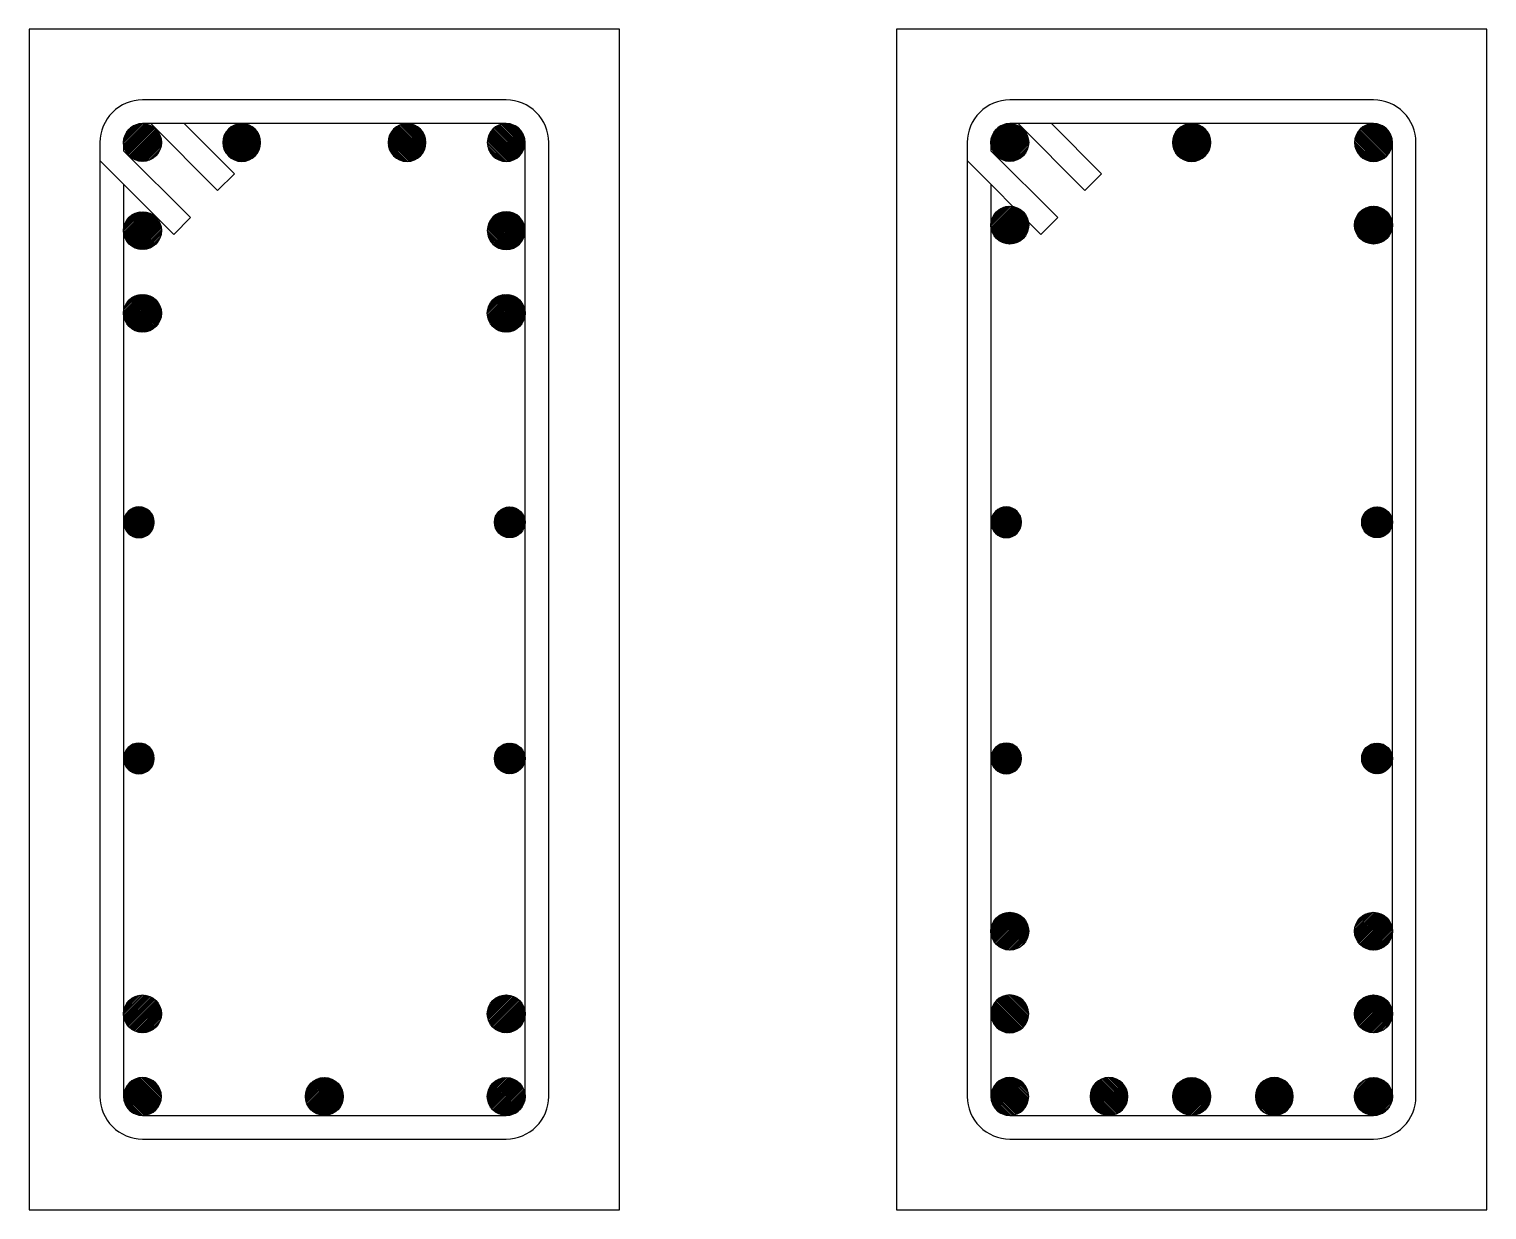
# Model space of a CAD drawing. Header units: millimetres. Extents: x 338 to 258847, y -86891 to 1308.
# Drawn here: x 1264 to 1881, y 808 to 1308 of the extents above; entities outside this region: 1.
import ezdxf

# ---------------------------------------------------------------- set-up
doc = ezdxf.new("R2010")
doc.units = ezdxf.units.MM
doc.header["$MEASUREMENT"] = 0
doc.layers.add('STR-KOLOM', color=5, linetype='Continuous')
doc.layers.add('tampak', color=7, linetype='Continuous')

# ---------------------------------------------------------------- blocks, each defined once
blk = doc.blocks.new('kiqqw')
at = {"layer": 'STR-KOLOM', "ltscale": 2}
h = blk.add_hatch(dxfattribs=at)
h.set_pattern_fill('ANSI31', color=256, scale=5)
h.paths.add_polyline_path([(-150604.38, -81422.05, 1), (-150582.38, -81422.05, 1)])
blk.add_circle((-150593.38, -81422.05), 11, dxfattribs=at)

msp = doc.modelspace()

# ---------------------------------------------------------------- hatches: boundary and pattern name
at = {"layer": 'tampak', "transparency": 33554687}
h = msp.add_hatch(color=5, dxfattribs=at)
h.dxf.hatch_style = 1
edge = h.paths.add_edge_path()
edge.add_line((258392.69, -86481.27), (258490.81, -86569.68))
edge.add_line((258490.81, -86569.68), (258490.81, -86821.04))
edge.add_line((258490.81, -86821.04), (258769.81, -86821.04))
edge.add_line((258769.81, -86821.04), (258846.91, -86890.51))
edge.add_line((258846.91, -86890.51), (258392.69, -86890.51))
edge.add_line((258392.69, -86890.51), (258392.69, -86465.79))

# ---------------------------------------------------------------- linework, layer by layer
at = {"layer": 'STR-KOLOM', "color": 4, "ltscale": 2}
for points in [[(1263.67, 1308.15), (1263.67, 808.15), (1513.67, 808.15), (1513.67, 1308.15)], [(1513.67, 1308.15), (1263.67, 1308.15)], [(1630.92, 1308.15), (1630.92, 808.15), (1880.92, 808.15), (1880.92, 1308.15)], [(1880.92, 1308.15), (1630.92, 1308.15)]]:
    msp.add_lwpolyline(points, dxfattribs=at)
at = {"layer": 'STR-KOLOM'}
for points in [[(1465.67, 1278.15), (1311.67, 1278.15, 0.414214), (1293.67, 1260.15), (1293.67, 856.15, 0.414214), (1311.67, 838.15), (1465.67, 838.15, 0.414214), (1483.67, 856.15), (1483.67, 1260.15, 0.414214)], [(1832.92, 1278.15), (1678.92, 1278.15, 0.414214), (1660.92, 1260.15), (1660.92, 856.15, 0.414214), (1678.92, 838.15), (1832.92, 838.15, 0.414214), (1850.92, 856.15), (1850.92, 1260.15, 0.414214)]]:
    msp.add_lwpolyline(points, format="xyb", close=True, dxfattribs=at)
for points in [[(1303.67, 1242.47), (1303.67, 856.15, 0.414214), (1311.67, 848.15), (1465.67, 848.15, 0.414214), (1473.67, 856.15), (1473.67, 1260.15, 0.414214), (1465.67, 1268.15), (1311.67, 1268.15, 0.414214), (1303.67, 1260.15), (1303.67, 1256.61)], [(1670.92, 1242.47), (1670.92, 856.15, 0.414214), (1678.92, 848.15), (1832.92, 848.15, 0.414214), (1840.92, 856.15), (1840.92, 1260.15, 0.414214), (1832.92, 1268.15), (1678.92, 1268.15, 0.414214), (1670.92, 1260.15), (1670.92, 1256.61)]]:
    msp.add_lwpolyline(points, format="xyb", dxfattribs=at)
at = {"layer": 'STR-KOLOM', "ltscale": 2}
for points in [[(1315.21, 1268.15), (1343.49, 1239.86), (1350.57, 1246.93), (1329.35, 1268.15)], [(1682.46, 1268.15), (1710.74, 1239.86), (1717.81, 1246.93), (1696.6, 1268.15)], [(1303.67, 1256.61), (1331.96, 1228.33), (1324.89, 1221.25), (1293.67, 1252.47)], [(1670.92, 1256.61), (1699.21, 1228.33), (1692.13, 1221.25), (1660.92, 1252.47)]]:
    msp.add_lwpolyline(points, dxfattribs=at)

# ---------------------------------------------------------------- block references
at = {"layer": 'STR-KOLOM', "yscale": 0.7272727272727273, "zscale": 0.7272727272727273, "rotation": 180}
for p, xscale in [((-108210.79, -57955.89), 0.7272727272727273), ((110876.13, -57955.89), -0.7272727272727273), ((110946.13, -57955.89), -0.7272727272727273), ((110988.13, -57955.89), -0.7272727272727273), ((-107843.54, -57955.89), 0.7272727272727273), ((-107843.54, -57955.89), 0.7272727272727273), ((111278.38, -57955.89), -0.7272727272727273), ((-107766.54, -57955.89), 0.7272727272727273), ((111355.38, -57955.89), -0.7272727272727273), ((111355.38, -57955.89), -0.7272727272727273), ((-108210.79, -57993.22), 0.7272727272727273), ((110988.13, -57993.22), -0.7272727272727273), ((-108210.79, -58028.22), 0.7272727272727273), ((-108056.79, -58028.22), 0.7272727272727273), ((-108210.79, -58324.89), 0.7272727272727273), ((-108056.79, -58324.89), 0.7272727272727273)]:
    msp.add_blockref('kiqqw', p, dxfattribs=dict(at, xscale=xscale))
at = {"layer": 'STR-KOLOM'}
for p, xscale, yscale, zscale in [((111201.38, 60441.19), 0.7272727272727273, 0.7272727272727273, 0.7272727272727273), ((111355.38, 60441.19), 0.7272727272727273, 0.7272727272727273, 0.7272727272727273), ((-87676.83, 49212.34), -0.5909090909090909, 0.5909090909090909, 0.5909090909090909), ((90454.17, 49212.34), 0.5909090909090909, 0.5909090909090909, 0.5909090909090909), ((-87309.58, 49212.34), -0.5909090909090909, 0.5909090909090909, 0.5909090909090909), ((90821.42, 49212.34), 0.5909090909090909, 0.5909090909090909, 0.5909090909090909), ((-87676.83, 49112.34), -0.5909090909090909, 0.5909090909090909, 0.5909090909090909), ((90454.17, 49112.34), 0.5909090909090909, 0.5909090909090909, 0.5909090909090909), ((-87309.58, 49112.34), -0.5909090909090909, 0.5909090909090909, 0.5909090909090909), ((90821.42, 49112.34), 0.5909090909090909, 0.5909090909090909, 0.5909090909090909), ((111201.38, 60142.18), 0.7272727272727273, 0.7272727272727273, 0.7272727272727273), ((111355.38, 60142.18), 0.7272727272727273, 0.7272727272727273, 0.7272727272727273), ((-107843.54, 60107.18), -0.7272727272727273, 0.7272727272727273, 0.7272727272727273), ((111355.38, 60107.18), 0.7272727272727273, 0.7272727272727273, 0.7272727272727273), ((-108210.79, 60072.19), -0.7272727272727273, 0.7272727272727273, 0.7272727272727273), ((110911.13, 60072.19), 0.7272727272727273, 0.7272727272727273, 0.7272727272727273), ((110988.13, 60072.19), 0.7272727272727273, 0.7272727272727273, 0.7272727272727273), ((-107843.54, 60072.19), -0.7272727272727273, 0.7272727272727273, 0.7272727272727273), ((-107843.54, 60072.19), -0.7272727272727273, 0.7272727272727273, 0.7272727272727273), ((-107801.54, 60072.19), -0.7272727272727273, 0.7272727272727273, 0.7272727272727273), ((111278.38, 60072.19), 0.7272727272727273, 0.7272727272727273, 0.7272727272727273), ((-107731.54, 60072.19), -0.7272727272727273, 0.7272727272727273, 0.7272727272727273), ((111355.38, 60072.19), 0.7272727272727273, 0.7272727272727273, 0.7272727272727273), ((111355.38, 60072.19), 0.7272727272727273, 0.7272727272727273, 0.7272727272727273)]:
    msp.add_blockref('kiqqw', p, dxfattribs=dict(at, xscale=xscale, yscale=yscale, zscale=zscale))

doc.saveas('drawing.dxf')
